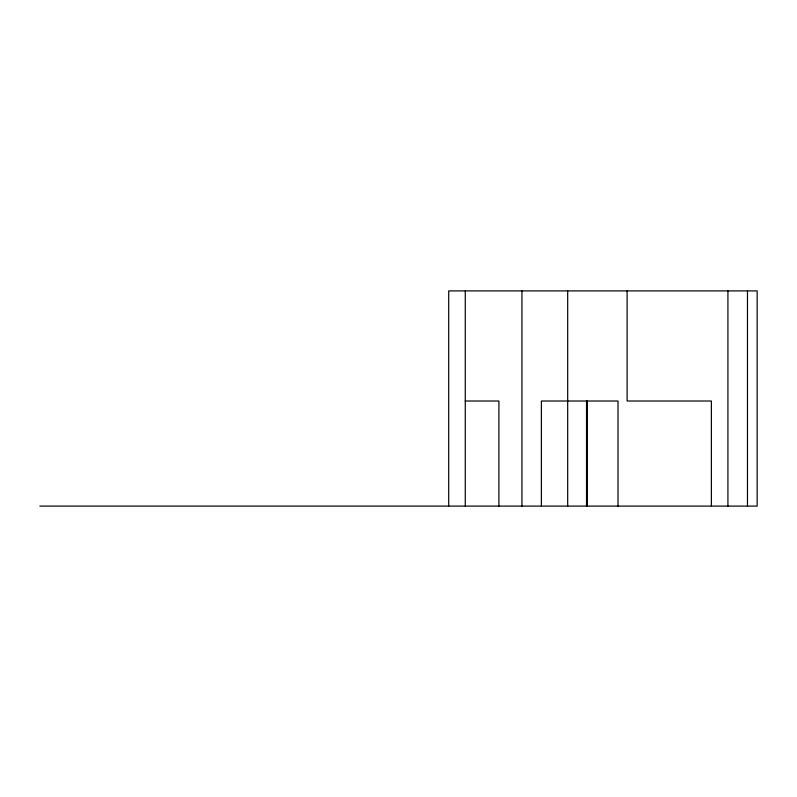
<?xml version="1.0" encoding="UTF-8"?>
<svg xmlns="http://www.w3.org/2000/svg" width="797" height="797" viewBox="0 0 797 797"><rect width="100%" height="100%" fill="white"/><g stroke="black" fill="none" stroke-linecap="round" stroke-linejoin="round"><path stroke-width="1.2" d="M465.269 401.011L498.912 401.011L498.912 506.095M39.85 506.095L757.15 506.095L757.15 290.905L448.711 290.905L448.711 506.095M747.466 290.905L747.466 506.095M727.92 290.905L727.92 506.095M711.372 506.095L711.372 401.011L627.119 401.011L627.119 290.905M618.014 506.095L618.014 401.011L541.382 401.011L541.382 506.095M587.259 401.011L587.259 506.095M586.522 401.011L586.522 506.095M567.683 290.905L567.683 506.095M521.945 290.905L521.945 506.095M465.269 290.905L465.269 506.095"/></g></svg>
